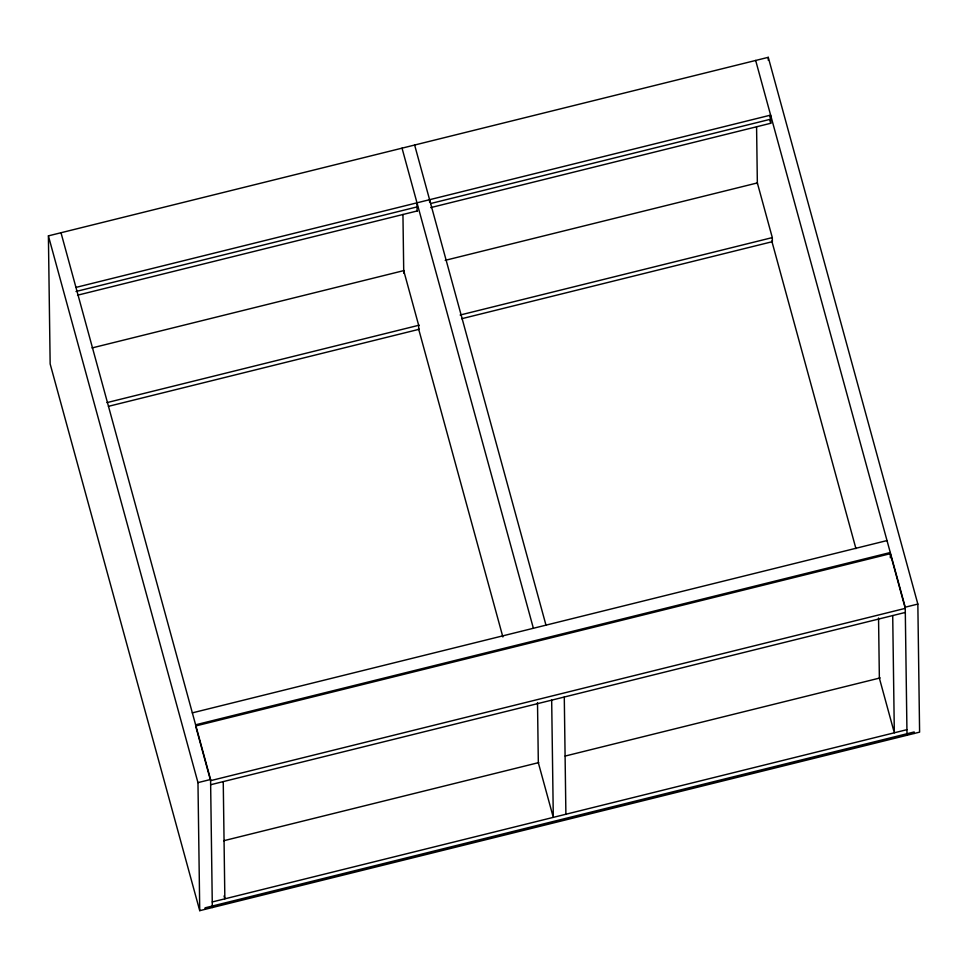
<?xml version="1.0" encoding="UTF-8"?>
<svg xmlns="http://www.w3.org/2000/svg" width="968" height="968" viewBox="0 0 968 968"><rect width="100%" height="100%" fill="white"/><g stroke="black" fill="none" stroke-linecap="round" stroke-linejoin="round"><path stroke-width="1.45" d="M48.4 235.865L768.265 57.33L917.845 604.068L919.6 732.135L199.735 910.67L50.154 363.932L48.4 235.865L197.968 782.616L199.735 910.67M75.952 287.411L770.625 115.119L770.734 123.275L430.736 207.6M76.012 291.489L417.486 206.801M430.675 203.522L770.685 119.197L769.899 116.317M77.537 295.204L417.535 210.879M91.996 347.948L404.152 270.52M445.195 260.344L757.351 182.928L772.307 237.596L772.367 241.673L461.663 318.726M106.952 402.615L419.108 325.2M460.151 315.024L772.307 237.596M108.464 406.33L419.168 329.277M192.342 712.859L887.015 540.567M195.609 724.814L890.282 552.522L890.354 557.762M195.633 725.976L890.306 553.684L905.261 608.364L210.588 780.656M197.968 782.616L210.576 779.494L60.996 232.743M907.004 735.256L905.237 607.202L917.845 604.068M210.649 784.733L905.31 612.441M223.681 840.744L538.765 762.59M565.155 756.056L880.239 677.903M212.258 901.958L906.931 729.666M755.669 60.452L905.237 607.202M769.947 120.395L770.734 123.275M771.786 240.996L855.942 548.638M414.631 145.031L545.976 625.146M402.035 148.152L533.38 628.268M403.716 270.629L418.672 325.309L418.733 329.374M418.503 328.539L502.876 636.968M196.02 727.416L210.189 779.216M224.068 895.957L224.854 898.836L223.245 781.6M914.203 733.478L914.179 731.965L205.107 907.827L205.131 909.339M892.714 615.563L894.323 732.8L879.367 678.12L878.545 617.995M768.265 57.33L768.314 60.343M756.577 126.735L757.363 183.993M564.284 697.02L565.893 814.257M551.675 700.142L553.297 817.379L538.329 762.699L537.506 702.587M429.586 199.71L429.623 202.421M416.99 202.832L417.099 210.976M402.942 214.448L403.753 273.194M210.576 779.494L212.331 907.548"/></g></svg>
